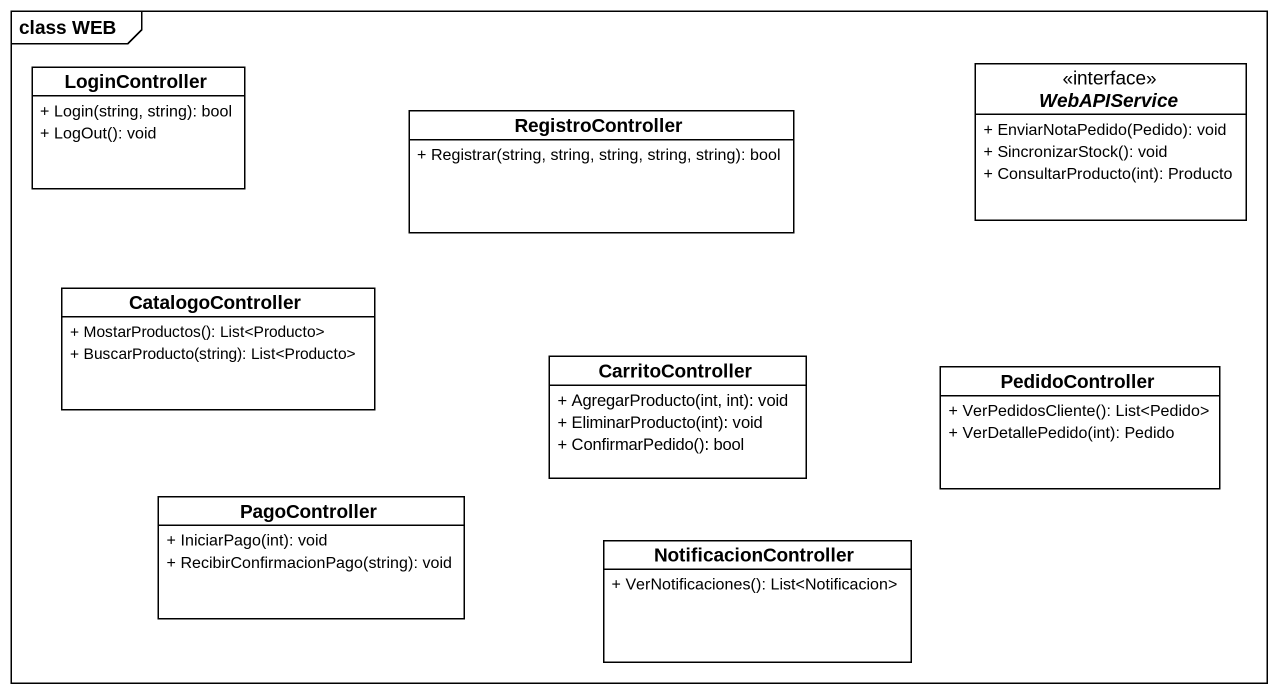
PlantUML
@startuml
mainframe class WEB
hide circle
hide empty members
skinparam classAttributeIconSize 0
class LoginController {
  + Login(string, string): bool
  + LogOut(): void
}
class RegistroController {
  + Registrar(string, string, string, string, string): bool
}
interface WebAPIService {
  + EnviarNotaPedido(Pedido): void
  + SincronizarStock(): void
  + ConsultarProducto(int): Producto
}
class CatalogoController {
  + MostarProductos(): List<Producto>
  + BuscarProducto(string): List<Producto>
}
class CarritoController {
  + AgregarProducto(int, int): void
  + EliminarProducto(int): void
  + ConfirmarPedido(): bool
}
class PedidoController {
  + VerPedidosCliente(): List<Pedido>
  + VerDetallePedido(int): Pedido
}
class PagoController {
  + IniciarPago(int): void
  + RecibirConfirmacionPago(string): void
}
class NotificacionController {
  + VerNotificaciones(): List<Notificacion>
}
@enduml
